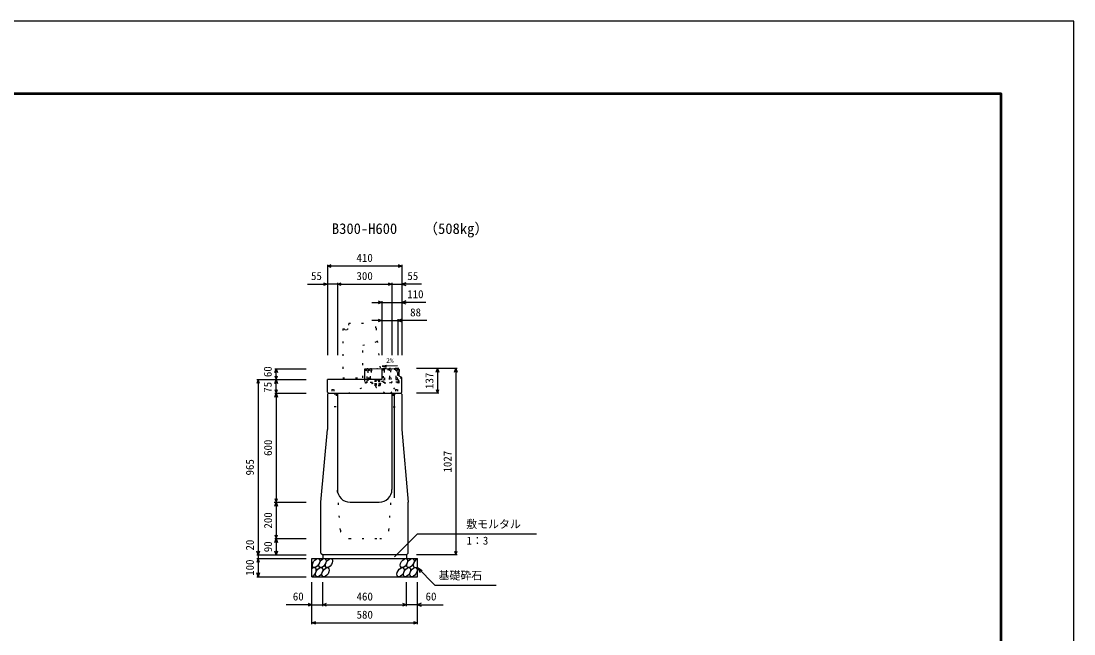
# Model space of a CAD drawing. Units: millimetres, scale not verified. Extents: x -12600 to 12600, y -5940 to 5940.
# Drawn here: x 6811 to 12600, y 2567 to 5940 of the extents above; entities that cross this region are included whole.
import ezdxf
from ezdxf.enums import TextEntityAlignment as Align

# ---------------------------------------------------------------- set-up
doc = ezdxf.new("R2010")
doc.units = ezdxf.units.MM
doc.header["$LTSCALE"] = 40
doc.linetypes.add('DOTTED', pattern=[1.75, 0.25, -1.5])
for name, color, linetype, lineweight in [('0-0_DIM', 7, 'Continuous', 25), ('0-1_Defpoints', 5, 'Continuous', 25), ('0-2_HATCH', 6, 'DOTTED', 25), ('0-5_OUTLINE', 3, 'Continuous', 25), ('0-6_OUTLINE2', 4, 'DOTTED', 25), ('0-7_TXT', 7, 'Continuous', 25), ('0-8_WAKU', 3, 'Continuous', 25)]:
    doc.layers.add(name, color=color, linetype=linetype, lineweight=lineweight)
doc.styles.add('ＭＳ ゴシック', font='')
doc.styles.get('ＭＳ ゴシック').set_extended_font_data('MS Gothic')

msp = doc.modelspace()

# ---------------------------------------------------------------- linework, layer by layer
at = {"layer": '0-0_DIM'}
for p, q in [((8495, 4598.96), (8495, 4101.46)), ((8905, 4591.46), (8495, 4591.46)), ((8905, 4598.96), (8905, 4101.46)), ((8386.62, 4491.46), (8495, 4491.46)), ((8550, 4491.46), (8495, 4491.46)), ((8550, 4498.96), (8550, 4101.46)), ((8550, 4491.46), (8850, 4491.46)), ((8850, 4498.96), (8850, 4101.46)), ((8850, 4491.46), (8905, 4491.46)), ((9013.38, 4491.46), (8905, 4491.46)), ((8740, 4391.46), (8795, 4391.46)), ((8795, 4398.96), (8795, 4101.46)), ((8795, 4391.46), (8905, 4391.46)), ((9036.52, 4391.46), (8905, 4391.46)), ((8795, 4291.46), (8740, 4291.46)), ((8795, 4291.46), (8883, 4291.46)), ((8883, 4298.96), (8883, 4101.46)), ((9041.78, 4291.46), (8883, 4291.46)), ((8206.5, 4026.46), (8379, 4026.46)), ((8214, 3966.46), (8214, 4026.46)), ((9208.5, 4028.46), (8986, 4028.46)), ((9101, 4028.46), (9101, 3891.46)), ((9201, 4028.46), (9201, 3001.46)), ((8106.5, 3966.46), (8379, 3966.46)), ((8114, 3966.46), (8114, 3001.46)), ((8214, 3891.46), (8214, 3966.46)), ((8206.5, 3891.46), (8379, 3891.46)), ((9108.5, 3891.46), (8986, 3891.46)), ((8203.25, 3291.46), (8375.75, 3291.46)), ((8206.5, 3291.46), (8379, 3291.46)), ((8206.5, 3091.46), (8379, 3091.46)), ((8214, 3091.46), (8214, 3001.46)), ((8863.77, 2990.65), (8990, 3116.89)), ((8990, 3116.89), (9644.81, 3116.89)), ((8106.5, 3001.46), (8379, 3001.46)), ((8106.5, 2981.46), (8379, 2981.46)), ((8114, 3001.46), (8114, 2981.46)), ((8114, 2981.46), (8114, 2881.46)), ((9208.5, 3001.46), (8986, 3001.46)), ((8990, 2931.46), (9085.76, 2835.71)), ((8990, 2931.46), (9015.98, 2916.46)), ((8990, 2931.46), (9005, 2905.48)), ((8106.5, 2881.46), (8379, 2881.46)), ((8410, 2620.1), (8410, 2851.46)), ((8470, 2720.1), (8470, 2851.46)), ((8930, 2720.1), (8930, 2851.46)), ((8990, 2620.1), (8990, 2851.46)), ((9085.76, 2835.71), (9423.31, 2835.71)), ((8410, 2727.6), (8268.21, 2727.6)), ((8410, 2727.6), (8470, 2727.6)), ((8470, 2727.6), (8930, 2727.6)), ((8990, 2727.6), (8930, 2727.6)), ((8990, 2727.6), (9131.79, 2727.6)), ((8410, 2627.6), (8990, 2627.6))]:
    msp.add_line(p, q, dxfattribs=at)
for points in [[(8516.14, 4583.77), (8495, 4591.46), (8516.14, 4599.16)], [(8883.86, 4599.16), (8905, 4591.46), (8883.86, 4583.77)], [(8473.86, 4499.16), (8495, 4491.46), (8473.86, 4483.77)], [(8571.14, 4483.77), (8550, 4491.46), (8571.14, 4499.16)], [(8828.86, 4499.16), (8850, 4491.46), (8828.86, 4483.77)], [(8926.14, 4499.16), (8905, 4491.46), (8926.14, 4483.77)], [(8773.86, 4399.16), (8795, 4391.46), (8773.86, 4383.77)], [(8926.14, 4399.16), (8905, 4391.46), (8926.14, 4383.77)], [(8773.86, 4299.16), (8795, 4291.46), (8773.86, 4283.77)], [(8904.14, 4299.16), (8883, 4291.46), (8904.14, 4283.77)], [(8206.3, 4005.32), (8214, 4026.46), (8221.7, 4005.32)], [(9093.3, 4007.32), (9101, 4028.46), (9108.7, 4007.32)], [(9193.3, 4007.32), (9201, 4028.46), (9208.7, 4007.32)], [(8121.7, 3945.32), (8114, 3966.46), (8106.3, 3945.32)], [(8206.3, 3987.61), (8214, 3966.46), (8221.7, 3987.61)], [(8206.3, 3945.32), (8214, 3966.46), (8221.7, 3945.32)], [(8206.3, 3912.61), (8214, 3891.46), (8221.7, 3912.61)], [(8206.3, 3870.32), (8214, 3891.46), (8221.7, 3870.32)], [(8214, 3891.46), (8214, 3291.46), (8214, 3091.46)], [(9093.3, 3912.61), (9101, 3891.46), (9108.7, 3912.61)], [(8206.3, 3312.61), (8214, 3291.46), (8221.7, 3312.61)], [(8206.3, 3270.32), (8214, 3291.46), (8221.7, 3270.32)], [(8206.3, 3112.61), (8214, 3091.46), (8221.7, 3112.61)], [(8206.3, 3070.32), (8214, 3091.46), (8221.7, 3070.32)], [(8121.7, 3022.61), (8114, 3001.46), (8106.3, 3022.61)], [(8221.7, 3022.61), (8214, 3001.46), (8206.3, 3022.61)], [(9193.3, 3022.61), (9201, 3001.46), (9208.7, 3022.61)], [(8121.7, 2960.32), (8114, 2981.46), (8106.3, 2960.32)], [(8121.7, 2902.61), (8114, 2881.46), (8106.3, 2902.61)], [(8388.86, 2735.29), (8410, 2727.6), (8388.86, 2719.9)], [(8491.14, 2719.9), (8470, 2727.6), (8491.14, 2735.29)], [(8908.86, 2735.29), (8930, 2727.6), (8908.86, 2719.9)], [(9011.14, 2735.29), (8990, 2727.6), (9011.14, 2719.9)], [(8431.14, 2619.9), (8410, 2627.6), (8431.14, 2635.29)], [(8968.86, 2635.29), (8990, 2627.6), (8968.86, 2619.9)]]:
    msp.add_lwpolyline(points, dxfattribs=at)
at = {"layer": '0-1_Defpoints'}
msp.add_lwpolyline([(-4200, -5940), (12600, -5940), (12600, 5940), (-4200, 5940)], close=True, dxfattribs=at)
at = {"layer": '0-2_HATCH'}
for p, q in [((8709.24, 3944.82), (8707.72, 4024.8)), ((8878.69, 4027.56), (8711.72, 4024.38)), ((8730.39, 4024.73), (8718.77, 4022.04)), ((8730.5, 4018.73), (8718.84, 4018.51)), ((8737.39, 4024.87), (8738.81, 3949.88)), ((8888.68, 4028.25), (8795, 4026.46)), ((8801.04, 4026.08), (8802.47, 3951.09)), ((8836.37, 4026.75), (8808.15, 4020.21)), ((8836.48, 4020.75), (8808.15, 4020.21)), ((8871.69, 4027.42), (8843.48, 4020.89)), ((8871.81, 4021.43), (8843.48, 4020.89)), ((8885.54, 3957.17), (8884.18, 4028.16)), ((8889, 4011.56), (8888.68, 4028.25)), ((8881.12, 3952.59), (8709.15, 3949.31)), ((8887.21, 3948.2), (8709.24, 3944.82)), ((8713.15, 3949.39), (8712.68, 3974.39)), ((8712.87, 3964.39), (8738.53, 3964.88)), ((8802.38, 3955.59), (8738.73, 3954.38)), ((8754.46, 3945.68), (8787.46, 3946.31)), ((8757.37, 3931.73), (8757.14, 3944.23)), ((8760, 3964.14), (8757.54, 3962.22)), ((8757.7, 3954.72), (8757.54, 3962.22)), ((8783.94, 3955.26), (8757.7, 3954.72)), ((8757.94, 3962.57), (8760, 3964.14)), ((8781.25, 3964.58), (8760, 3964.14)), ((8763.94, 3954.85), (8763.79, 3962.35)), ((8764.06, 3944.36), (8764.3, 3931.86)), ((8777.69, 3955.13), (8777.54, 3962.63)), ((8777.92, 3944.62), (8778.15, 3932.13)), ((8783.37, 3963.09), (8781.25, 3964.58)), ((8783.94, 3955.26), (8783.79, 3962.76)), ((8784.84, 3944.76), (8785.08, 3932.26)), ((8787.46, 3946.31), (8787.49, 3944.81)), ((8802.18, 3966.09), (8879.84, 3967.57)), ((8839.13, 3951.79), (8839.22, 3947.29)), ((8879.65, 3977.57), (8880.12, 3952.57)), ((8890.15, 3951.26), (8889.47, 3986.63)), ((8785.08, 3932.26), (8757.37, 3931.73))]:
    msp.add_line(p, q, dxfattribs=at)
at = {"layer": '0-2_HATCH', "linetype": 'Continuous'}
msp.add_line((8889.47, 3986.63), (8889, 4011.56), dxfattribs=at)
msp.add_lwpolyline([(8795, 4026.46), (8698.72, 4024.63), (8699.82, 3966.46)], dxfattribs=at)
at = {"layer": '0-2_HATCH'}
for points in [[(8712.68, 3974.39), (8714.18, 3974.41), (8713.41, 4014.41), (8711.91, 4014.38), (8711.72, 4024.38)], [(8717.22, 4024.48), (8716.71, 4025.17), (8713.71, 4025.12), (8713.22, 4024.41)], [(8718.72, 4024.51), (8718.91, 4014.51), (8717.41, 4014.48), (8718.18, 3974.49), (8719.67, 3974.52), (8719.87, 3964.52)], [(8731.53, 3964.74), (8731.34, 3974.74), (8732.84, 3974.77), (8732.08, 4014.76), (8730.58, 4014.73), (8730.39, 4024.73)], [(8735.89, 4024.84), (8735.37, 4025.53), (8732.37, 4025.47), (8731.89, 4024.76)], [(8737.58, 4014.87), (8736.08, 4014.84), (8736.84, 3974.85), (8738.34, 3974.87)], [(8771.21, 4025.51), (8770.7, 4026.2), (8767.7, 4026.14), (8767.21, 4025.43)], [(8801.99, 3976.09), (8803.49, 3976.12), (8802.73, 4016.11), (8801.23, 4016.08)], [(8806.54, 4026.18), (8806.03, 4026.87), (8803.03, 4026.82), (8802.54, 4026.11)], [(8808.04, 4026.21), (8808.23, 4016.21), (8806.73, 4016.18), (8807.49, 3976.19), (8808.99, 3976.22), (8809.18, 3966.22)], [(8837.51, 3966.76), (8837.32, 3976.76), (8838.82, 3976.79), (8838.06, 4016.78), (8836.56, 4016.75), (8836.37, 4026.75)], [(8841.87, 4026.86), (8841.35, 4027.55), (8838.35, 4027.49), (8837.87, 4026.78)], [(8843.37, 4026.88), (8843.56, 4016.89), (8842.06, 4016.86), (8842.82, 3976.86), (8844.32, 3976.89), (8844.51, 3966.9)], [(8872.84, 3967.43), (8872.65, 3977.43), (8874.15, 3977.46), (8873.39, 4017.45), (8871.89, 4017.43), (8871.69, 4027.42)], [(8877.19, 4027.53), (8876.68, 4028.22), (8873.68, 4028.16), (8873.19, 4027.45)], [(8878.69, 4027.56), (8878.88, 4017.56), (8877.38, 4017.53), (8878.15, 3977.54), (8879.65, 3977.57)], [(8699.82, 3966.46), (8700.15, 3949.64), (8709.14, 3949.81)], [(8787.49, 3944.81), (8754.49, 3944.18), (8754.46, 3945.68)]]:
    msp.add_lwpolyline(points, dxfattribs=at)
for centre, radius, start, end in [((8760.73, 3959), 4.53, 47.57461, 134.78335), ((8771.04, 3944.21), 19.53, 70.56972, 111.78823), ((8780.73, 3959.41), 4.53, 47.57461, 134.78335), ((8881.04, 3957.09), 4.5, 271.09113, 1.09113), ((8887.15, 3951.2), 3, 271.09113, 1.09113), ((8771.23, 3931.99), 11, 181.09113, 1.09113)]:
    msp.add_arc(centre, radius, start, end, dxfattribs=at)
at = {"layer": '0-2_HATCH', "linetype": 'Continuous'}
for centre in [(8432.89, 2956.46), (8468.37, 2956.46), (8503.84, 2956.46), (8916.05, 2956.46), (8951.52, 2956.46), (8449.77, 2906.46), (8485.25, 2906.46), (8897.45, 2906.46), (8932.93, 2906.46), (8968.41, 2906.46)]:
    msp.add_ellipse(centre, major_axis=(14.54, 23.54), ratio=0.5792, dxfattribs=at)
for centre, start_param, end_param in [((8987, 2956.46), 0.6666252, 4.1103269), ((8414.3, 2906.46), 3.7419964, 7.318141)]:
    msp.add_ellipse(centre, major_axis=(14.54, 23.54), ratio=0.5792, start_param=start_param, end_param=end_param, dxfattribs=at)
at = {"layer": '0-5_OUTLINE', "linetype": 'DOTTED'}
for p, q in [((8580, 4246.46), (8580, 3976.46)), ((8608, 4246.46), (8598, 4236.46)), ((8608, 4246.46), (8610, 4246.46)), ((8613, 4276.46), (8610, 4246.46)), ((8613, 4276.46), (8732.85, 4276.46)), ((8762.7, 4249.45), (8790, 3976.46)), ((8580, 3976.46), (8790, 3976.46))]:
    msp.add_line(p, q, dxfattribs=at)
at = {"layer": '0-5_OUTLINE'}
for p, q in [((8795, 4026.46), (8883.14, 4028.14)), ((8795, 4026.46), (8795, 3966.46)), ((8880, 4001.56), (8889, 4011.56)), ((8880, 4001.56), (8880, 3991.56)), ((8883.14, 4028.14), (8889, 4022.4)), ((8889, 4022.4), (8889, 4011.56)), ((8495, 3897.46), (8495, 3966.46)), ((8795, 3966.46), (8495, 3966.46)), ((8905, 3978.56), (8880, 3991.56)), ((8905, 3897.46), (8905, 3978.56)), ((8495, 3897.46), (8501, 3891.46)), ((8495, 3885.46), (8501, 3891.46)), ((8495, 3885.46), (8495, 3691.46)), ((8501, 3891.46), (8899, 3891.46)), ((8550, 3891.46), (8550, 3361.46)), ((8850, 3891.46), (8850, 3361.46)), ((8899, 3891.46), (8905, 3897.46)), ((8899, 3891.46), (8905, 3885.46)), ((8905, 3885.46), (8905, 3691.46)), ((8460, 3291.46), (8495, 3691.46)), ((8905, 3691.46), (8940, 3291.46)), ((8460, 3011.46), (8460, 3291.46)), ((8620, 3291.46), (8780, 3291.46)), ((8940, 3011.46), (8940, 3291.46)), ((8460, 3011.46), (8470, 3001.46)), ((8930, 3001.46), (8940, 3011.46)), ((8410, 2981.46), (8990, 2981.46)), ((8410, 2881.46), (8410, 2981.46)), ((8930, 3001.46), (8470, 3001.46)), ((8470, 3001.46), (8470, 2981.46)), ((8930, 3001.46), (8930, 2981.46)), ((8990, 2881.46), (8990, 2981.46)), ((8410, 2881.46), (8990, 2881.46))]:
    msp.add_line(p, q, dxfattribs=at)
at = {"layer": '0-5_OUTLINE', "linetype": 'DOTTED'}
msp.add_lwpolyline([(8580, 4246.46), (8588, 4246.46), (8598, 4236.46)], dxfattribs=at)
msp.add_arc((8732.85, 4246.46), 30, 5.71059, 90, dxfattribs=at)
at = {"layer": '0-5_OUTLINE'}
for centre, start, end in [((8620, 3361.46), 180, 270), ((8780, 3361.46), 270, 0)]:
    msp.add_arc(centre, 70, start, end, dxfattribs=at)
at = {"layer": '0-6_OUTLINE2'}
for p, q in [((8609.88, 3891.46), (8741.23, 3945.42)), ((8803.79, 3891.62), (8880, 3991.56)), ((8842.8, 3891.46), (8890.12, 3952.76)), ((8901.33, 3980.47), (8844.19, 3891.62)), ((8543, 3886.96), (8496.5, 3886.96)), ((8519, 3911.96), (8531, 3911.96)), ((8519, 3911.96), (8519, 3886.96)), ((8531, 3911.96), (8531, 3886.96)), ((8857, 3886.96), (8903.5, 3886.96)), ((8869, 3911.96), (8881, 3911.96)), ((8869, 3911.96), (8869, 3886.96)), ((8881, 3911.96), (8881, 3886.96)), ((8566.57, 3137.77), (8550, 3361.46)), ((8833.43, 3137.77), (8850, 3361.46)), ((8616.43, 3091.46), (8783.57, 3091.46))]:
    msp.add_line(p, q, dxfattribs=at)
at = {"layer": '0-6_OUTLINE2', "linetype": 'Continuous'}
msp.add_line((8863, 3891.46), (8863, 3316.46), dxfattribs=at)
at = {"layer": '0-6_OUTLINE2'}
for points in [[(8690, 3976.46), (8690, 4156.25), (8769.61, 4176.38)], [(8543, 3886.96), (8543, 3816.46), (8495, 3816.46)], [(8857, 3886.96), (8857, 3816.46), (8905, 3816.46)]]:
    msp.add_lwpolyline(points, dxfattribs=at)
for centre, start, end in [((8616.43, 3141.46), 184.23639, 270), ((8783.57, 3141.46), 270, 355.76361)]:
    msp.add_arc(centre, 50, start, end, dxfattribs=at)
at = {"layer": '0-7_TXT'}
msp.add_line((8796.72, 4040.4), (8820.44, 4036.72), dxfattribs=at)
msp.add_lwpolyline([(8881.28, 4042.14), (8796.72, 4040.4), (8820.27, 4045.05)], dxfattribs=at)
at = {"layer": '0-8_WAKU', "lineweight": 50}
msp.add_lwpolyline([(-3800, -5540), (12200, -5540), (12200, 5540), (-3800, 5540)], close=True, dxfattribs=at)

# ---------------------------------------------------------------- texts
at = {"layer": '0-0_DIM', "style": 'ＭＳ ゴシック'}
for s, p in [('410', (8655, 4601.46)), ('55', (8405.16, 4501.46)), ('300', (8655, 4501.46)), ('55', (8934.84, 4501.46)), ('110', (8934.02, 4401.46)), ('88', (8950.19, 4301.46)), ('敷モルタル', (9258.94, 3135.62)), ('1：3', (9259.94, 3044.93)), ('基礎砕石', (9106.32, 2852.88)), ('60', (8305, 2737.6)), ('460', (8655.53, 2737.6)), ('60', (9035, 2737.6)), ('580', (8655.53, 2637.6))]:
    msp.add_text(s, height=43.99, dxfattribs=at).set_placement(p, align=Align.BOTTOM_LEFT)
for s, p in [('60', (8202.16, 3980.08)), ('137', (9091, 3914.96)), ('75', (8202.16, 3894.32)), ('600', (8204, 3546.46)), ('1027', (9191, 3454.96)), ('965', (8104, 3438.96)), ('200', (8204, 3146.46)), ('20', (8104, 3025.78)), ('90', (8204, 3016.46)), ('100', (8104, 2886.46))]:
    msp.add_text(s, height=43.99, rotation=90, dxfattribs=at).set_placement(p, align=Align.BOTTOM_LEFT)
at = {"layer": '0-7_TXT', "style": 'ＭＳ ゴシック'}
for s, height, p in [('B300-H600', 58.65, (8520, 4750.44)), ('（508kg）', 58.65, (9023.7, 4750.44)), ('2%', 26.39, (8818.18, 4050.21))]:
    msp.add_text(s, height=height, dxfattribs=at).set_placement(p, align=Align.BOTTOM_LEFT)

doc.saveas('drawing.dxf')
